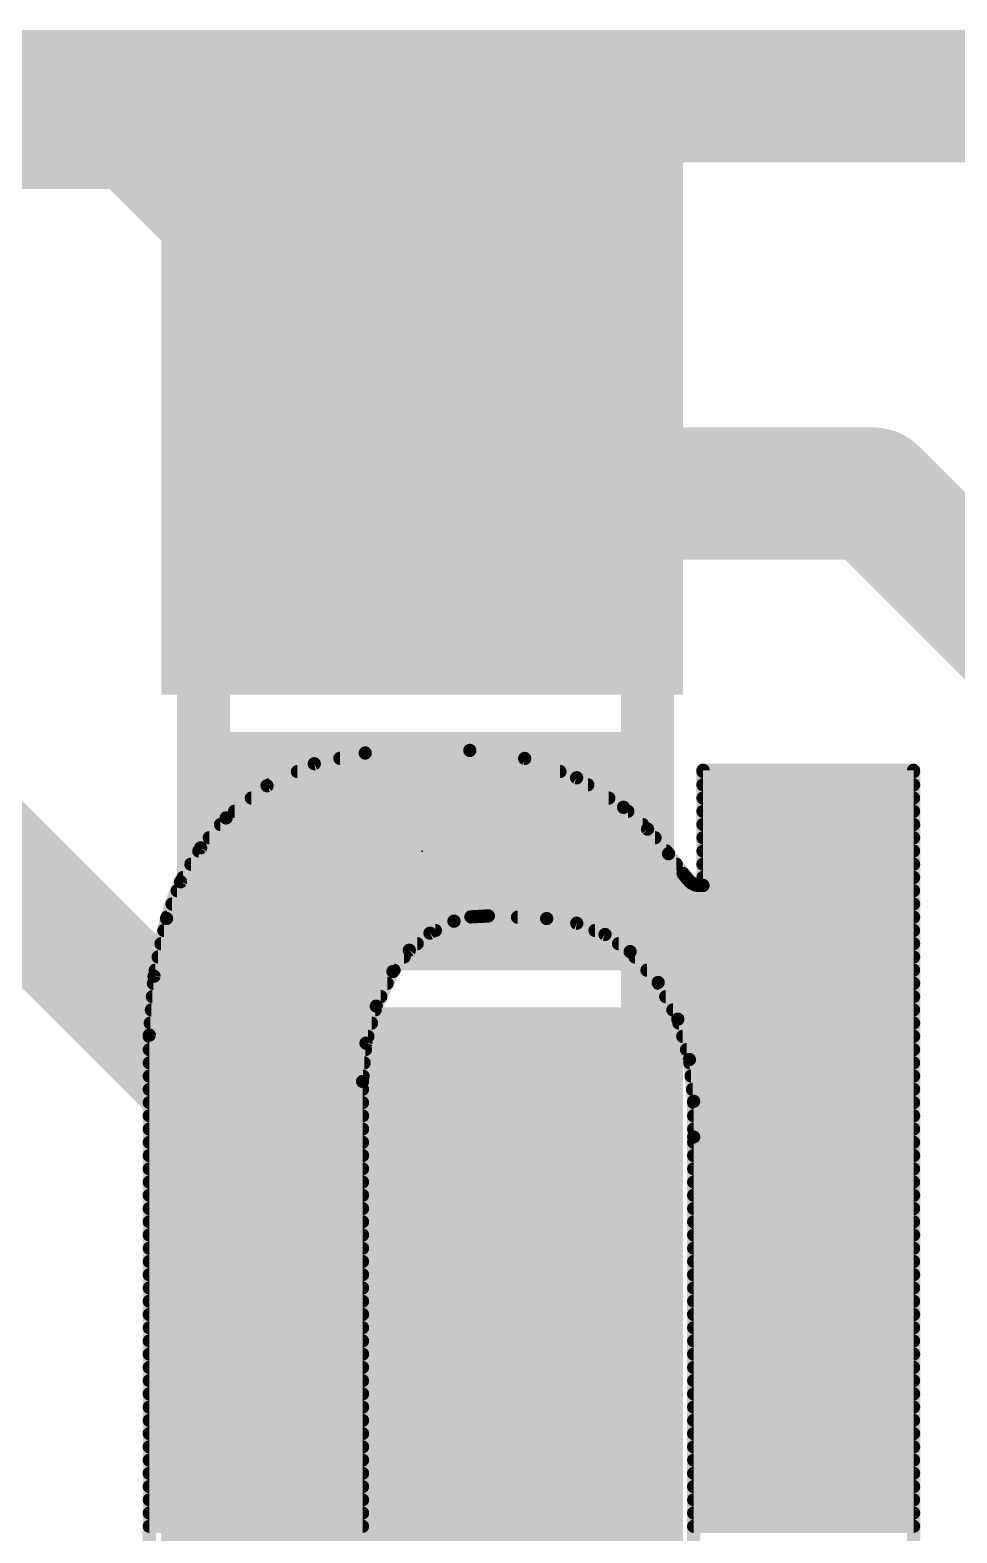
# Model space of a CAD drawing. Extents: x -109 to 32, y -1 to 19.
# Drawn here: x 12.99 to 14.767, y 9.944 to 12.827 of the extents above; entities that cross this region are included whole.
import ezdxf

# ---------------------------------------------------------------- set-up
doc = ezdxf.new("R2010")
doc.units = 0
for name, color, linetype in [('1', 12, 'CONTINUOUS'), ('16', 132, 'CONTINUOUS'), ('21', 53, 'CONTINUOUS'), ('22', 53, 'CONTINUOUS'), ('23', 53, 'CONTINUOUS'), ('51', 53, 'CONTINUOUS')]:
    doc.layers.add(name, color=color, linetype=linetype)

# ---------------------------------------------------------------- blocks, each defined once
blk = doc.blocks.new('RECT')
blk.add_solid([(-0.5, -0.5), (0.5, -0.5), (-0.5, 0.5), (0.5, 0.5)])

msp = doc.modelspace()

# ---------------------------------------------------------------- linework, layer by layer
at = {"layer": '1', "const_width": 0.254}
for points in [[(12.1412, 12.6492), (13.1944, 12.6492)], [(13.1944, 12.6492), (13.7414, 12.1022)], [(13.9056, 11.938), (13.7414, 12.1022)], [(14.605, 11.938), (13.9056, 11.938)], [(15.42, 11.123), (14.605, 11.938)], [(12.5836, 11.56), (13.7414, 10.4022)], [(13.843, 10.16), (13.843, 10.453)], [(13.843, 10.3006), (13.7414, 10.4022)], [(13.7414, 10.4022), (13.7414, 10.3886)], [(13.7414, 10.3886), (13.9065, 10.2235)], [(13.9954, 10.3124), (13.9065, 10.2235)], [(13.843, 9.55), (13.843, 10.3006)], [(13.9065, 10.2235), (13.843, 10.16)]]:
    msp.add_lwpolyline(points, dxfattribs=at)
at = {"layer": '1', "const_width": 0.127}
for points in [[(13.2393, 12.6941, 1), (13.1495, 12.6043)], [(13.1944, 12.5857, 1), (13.1944, 12.7127)], [(13.7863, 12.1471, 1), (13.6965, 12.0573)], [(13.6965, 12.0573, 1), (13.7863, 12.1471)], [(13.9056, 12.0015, 1), (13.9056, 11.8745)], [(14.6499, 11.9829, 1), (14.5601, 11.8931)], [(14.605, 11.8745, 1), (14.605, 12.0015)], [(13.8607, 11.8931, 1), (13.9505, 11.9829)], [(13.9065, 10.453, 1), (13.7795, 10.453)], [(13.7863, 10.4471, 1), (13.6965, 10.3573)], [(13.8049, 10.4022, 1), (13.6779, 10.4022)], [(13.7863, 10.4335, 1), (13.6965, 10.3437)], [(13.6965, 10.3573, 1), (13.7863, 10.4471)], [(13.6779, 10.3886, 1), (13.8049, 10.3886)], [(14.0403, 10.2675, 1), (13.9505, 10.3573)], [(13.9065, 10.3006, 1), (13.7795, 10.3006)], [(13.7981, 10.2557, 1), (13.8879, 10.3455)], [(13.9514, 10.1786, 1), (13.8616, 10.2684)], [(13.8616, 10.2684, 1), (13.9514, 10.1786)], [(13.8616, 10.1786, 1), (13.9514, 10.2684)], [(13.7981, 10.2049, 1), (13.8879, 10.1151)], [(13.7795, 10.16, 1), (13.9065, 10.16)]]:
    msp.add_lwpolyline(points, format="xyb", dxfattribs=at)
at = {"layer": '16', "const_width": 0.254}
msp.add_lwpolyline([(8.89, 12.7), (15.24, 12.7)], dxfattribs=at)
at = {"layer": '22'}
for points, const_width in [([(13.6322, 11.4402, 0.1741), (13.3655, 11.3157)], 0.0254), ([(13.8328, 11.4452, 0.0335), (13.6322, 11.4402)], 0.0254), ([(13.632, 11.4465, 1), (13.6324, 11.4339)], 0.0127), ([(13.6316, 11.4465, 1), (13.6328, 11.4339)], 0.0127), ([(13.6335, 11.434, 1), (13.6309, 11.4464)], 0.0127), ([(13.6328, 11.4339, 1), (13.6316, 11.4465)], 0.0127), ([(13.8337, 11.4515, 1), (13.8319, 11.4389)], 0.0127), ([(14.1275, 11.336, 0.1577), (13.8328, 11.4452)], 0.0254), ([(13.8331, 11.4515, 1), (13.8325, 11.4389)], 0.0127), ([(13.833, 11.4389, 1), (13.8326, 11.4515)], 0.0127), ([(13.8325, 11.4389, 1), (13.8331, 11.4515)], 0.0127), ([(13.5022, 11.4109, 1), (13.5022, 11.3983)], 0.0127), ([(13.5332, 11.4259, 1), (13.5358, 11.4135)], 0.0127), ([(13.5372, 11.4139, 1), (13.5318, 11.4254)], 0.0127), ([(13.5836, 11.4363, 1), (13.5836, 11.4237)], 0.0127), ([(13.9402, 11.4357, 1), (13.9358, 11.4238)], 0.0127), ([(13.936, 11.4237, 1), (13.936, 11.4363)], 0.0127), ([(13.937, 11.4234, 1), (13.9389, 11.436)], 0.0127), ([(14.0057, 11.3983, 1), (14.0057, 11.4109)], 0.0127), ([(14.2863, 11.4071, 1), (14.2736, 11.4071)], 0.0127), ([(14.2863, 11.4071, 1), (14.2736, 11.4071)], 0.0127), ([(14.2799, 11.4134, 1), (14.2799, 11.4008)], 0.0127), ([(14.2799, 11.4134, 1), (14.2799, 11.4008)], 0.0127), ([(14.2799, 11.4109, 1), (14.2799, 11.3983)], 0.0127), ([(14.69, 11.4071, 1), (14.6774, 11.4071)], 0.0127), ([(14.69, 11.4071, 1), (14.6774, 11.4071)], 0.0127), ([(14.6837, 11.4008, 1), (14.6837, 11.4134)], 0.0127), ([(14.6837, 11.4008, 1), (14.6837, 11.4134)], 0.0127), ([(14.6837, 11.3983, 1), (14.6837, 11.4109)], 0.0127), ([(13.4413, 11.3832, 1), (13.4467, 11.3717)], 0.0127), ([(13.4479, 11.3724, 1), (13.4401, 11.3824)], 0.0127), ([(13.4478, 11.3856, 1), (13.4478, 11.3729)], 0.0127), ([(14.041, 11.3981, 1), (14.0342, 11.3874)], 0.0127), ([(14.0354, 11.3868, 1), (14.0398, 11.3987)], 0.0127), ([(14.0591, 11.3729, 1), (14.0591, 11.3856)], 0.0127), ([(14.2799, 11.3856, 1), (14.2799, 11.3729)], 0.0127), ([(14.6837, 11.3729, 1), (14.6837, 11.3856)], 0.0127), ([(13.4139, 11.3601, 1), (13.4139, 11.3475)], 0.0127), ([(14.0993, 11.3475, 1), (14.0993, 11.3601)], 0.0127), ([(14.2799, 11.3601, 1), (14.2799, 11.3475)], 0.0127), ([(14.6837, 11.3475, 1), (14.6837, 11.3601)], 0.0127), ([(13.3816, 11.3347, 1), (13.3816, 11.3221)], 0.0127), ([(14.1318, 11.3407, 1), (14.1232, 11.3313)], 0.0127), ([(14.2138, 11.2471, 0.0664), (14.1275, 11.336)], 0.0254), ([(14.1314, 11.341, 1), (14.1236, 11.331)], 0.0127), ([(14.1236, 11.331, 1), (14.1314, 11.341)], 0.0127), ([(14.1241, 11.3306, 1), (14.1309, 11.3414)], 0.0127), ([(14.1359, 11.3221, 1), (14.1359, 11.3347)], 0.0127), ([(14.2799, 11.3347, 1), (14.2799, 11.3221)], 0.0127), ([(14.6837, 11.3221, 1), (14.6837, 11.3347)], 0.0127), ([(13.3655, 11.3157, 0.1281), (13.2512, 11.1227)], 0.0254), ([(13.3547, 11.3094, 1), (13.3547, 11.2967)], 0.0127), ([(13.3616, 11.3207, 1), (13.3694, 11.3107)], 0.0127), ([(13.361, 11.3202, 1), (13.37, 11.3112)], 0.0127), ([(13.3703, 11.3116, 1), (13.3607, 11.3198)], 0.0127), ([(13.37, 11.3112, 1), (13.361, 11.3202)], 0.0127), ([(14.1641, 11.2967, 1), (14.1641, 11.3094)], 0.0127), ([(14.1784, 11.2985, 1), (14.1688, 11.2903)], 0.0127), ([(14.1693, 11.2897, 1), (14.1779, 11.2991)], 0.0127), ([(14.2799, 11.3094, 1), (14.2799, 11.2967)], 0.0127), ([(14.6837, 11.2967, 1), (14.6837, 11.3094)], 0.0127), ([(13.3331, 11.284, 1), (13.3331, 11.2713)], 0.0127), ([(14.1879, 11.2713, 1), (14.1879, 11.284)], 0.0127), ([(14.2799, 11.284, 1), (14.2799, 11.2713)], 0.0127), ([(14.6837, 11.2713, 1), (14.6837, 11.284)], 0.0127), ([(13.3131, 11.2585, 1), (13.3131, 11.2459)], 0.0127), ([(13.3118, 11.2623, 1), (13.3214, 11.2541)], 0.0127), ([(13.3221, 11.2549, 1), (13.3111, 11.2614)], 0.0127), ([(14.2189, 11.2509, 1), (14.2087, 11.2433)], 0.0127), ([(14.2418, 11.209, 0.0022), (14.2138, 11.2471)], 0.0254), ([(14.2189, 11.2509, 1), (14.2087, 11.2433)], 0.0127), ([(14.2087, 11.2433, 1), (14.2189, 11.2509)], 0.0127), ([(14.209, 11.243, 1), (14.2186, 11.2512)], 0.0127), ([(14.2095, 11.2459, 1), (14.2095, 11.2585)], 0.0127), ([(14.2799, 11.2585, 1), (14.2799, 11.2459)], 0.0127), ([(14.6837, 11.2459, 1), (14.6837, 11.2585)], 0.0127), ([(13.298, 11.2332, 1), (13.298, 11.2205)], 0.0127), ([(14.2287, 11.2205, 1), (14.2287, 11.2332)], 0.0127), ([(14.2467, 11.2131, 1), (14.2369, 11.2049)], 0.0127), ([(14.2418, 11.209, 0.0333), (14.2545, 11.1938)], 0.0254), ([(14.2469, 11.2127, 1), (14.2367, 11.2053)], 0.0127), ([(14.2367, 11.2052, 1), (14.2469, 11.2128)], 0.0127), ([(14.2367, 11.2053, 1), (14.2469, 11.2127)], 0.0127), ([(14.2799, 11.2332, 1), (14.2799, 11.2205)], 0.0127), ([(14.6837, 11.2205, 1), (14.6837, 11.2332)], 0.0127), ([(13.2716, 11.1823, 1), (13.2716, 11.1697)], 0.0127), ([(13.2727, 11.1965, 1), (13.2836, 11.19)], 0.0127), ([(13.2841, 11.191, 1), (13.2722, 11.1955)], 0.0127), ([(13.283, 11.2078, 1), (13.283, 11.1951)], 0.0127), ([(14.2581, 11.199, 1), (14.2509, 11.1886)], 0.0127), ([(14.2545, 11.1938, 0.205), (14.2723, 11.1862)], 0.0254), ([(14.2591, 11.1982, 1), (14.2499, 11.1894)], 0.0127), ([(14.2482, 11.1951, 1), (14.2482, 11.2078)], 0.0127), ([(14.2496, 11.1897, 1), (14.2594, 11.1979)], 0.0127), ([(14.2499, 11.1894, 1), (14.2591, 11.1982)], 0.0127), ([(14.2639, 11.1944, 1), (14.2614, 11.182)], 0.0127), ([(14.259, 11.183, 1), (14.2662, 11.1934)], 0.0127), ([(14.2723, 11.1926, 1), (14.2723, 11.1799)], 0.0127), ([(14.2723, 11.1926, 1), (14.2723, 11.1799)], 0.0127), ([(14.271, 11.18, 1), (14.2736, 11.1924)], 0.0127), ([(14.2723, 11.1799, 1), (14.2723, 11.1925)], 0.0127), ([(14.2799, 11.2078, 1), (14.2799, 11.1951)], 0.0127), ([(14.2736, 11.1862, 1), (14.2863, 11.1862)], 0.0127), ([(14.2736, 11.1862, 1), (14.2863, 11.1862)], 0.0127), ([(14.2799, 11.1799, 1), (14.2799, 11.1926)], 0.0127), ([(14.2799, 11.1799, 1), (14.2799, 11.1926)], 0.0127), ([(14.6837, 11.1951, 1), (14.6837, 11.2078)], 0.0127), ([(14.6837, 11.1697, 1), (14.6837, 11.1823)], 0.0127), ([(13.2619, 11.157, 1), (13.2619, 11.1443)], 0.0127), ([(14.6837, 11.1443, 1), (14.6837, 11.157)], 0.0127), ([(13.2512, 11.1227, 0.0668), (13.2182, 10.8991)], 0.0254), ([(13.2453, 11.125, 1), (13.2571, 11.1204)], 0.0127), ([(13.2451, 11.1245, 1), (13.2573, 11.1209)], 0.0127), ([(13.2574, 11.1214, 1), (13.245, 11.124)], 0.0127), ([(13.2573, 11.1209, 1), (13.2451, 11.1245)], 0.0127), ([(13.2522, 11.1316, 1), (13.2522, 11.1189)], 0.0127), ([(13.8024, 11.1176, 0.1719), (13.6855, 11.0211)], 0.0254), ([(13.8008, 11.1238, 1), (13.804, 11.1114)], 0.0127), ([(13.8684, 11.1277, 0.0992), (13.8024, 11.1176)], 0.0254), ([(13.8002, 11.1236, 1), (13.8046, 11.1116)], 0.0127), ([(13.8052, 11.1119, 1), (13.7996, 11.1233)], 0.0127), ([(13.8046, 11.1116, 1), (13.8002, 11.1236)], 0.0127), ([(13.8346, 11.1323, 1), (13.8352, 11.1196)], 0.0127), ([(13.8321, 11.1189, 1), (13.8321, 11.1316)], 0.0127), ([(13.8365, 11.1198, 1), (13.8333, 11.1321)], 0.0127), ([(13.8687, 11.134, 1), (13.8681, 11.1214)], 0.0127), ([(13.8684, 11.1277, 0.0006), (13.9802, 11.1227)], 0.0254), ([(13.8687, 11.134, 1), (13.8681, 11.1214)], 0.0127), ([(13.8687, 11.1214, 1), (13.8681, 11.134)], 0.0127), ([(13.8681, 11.1214, 1), (13.8687, 11.134)], 0.0127), ([(13.9243, 11.1316, 1), (13.9243, 11.1189)], 0.0127), ([(13.9812, 11.129, 1), (13.9792, 11.1164)], 0.0127), ([(14.1402, 11.0592, 0.1688), (13.9802, 11.1227)], 0.0254), ([(13.9805, 11.129, 1), (13.9799, 11.1164)], 0.0127), ([(13.9799, 11.1164, 1), (13.9805, 11.129)], 0.0127), ([(13.9799, 11.1164, 1), (13.9805, 11.129)], 0.0127), ([(14.6837, 11.1189, 1), (14.6837, 11.1316)], 0.0127), ([(13.2462, 11.1061, 1), (13.2462, 11.0935)], 0.0127), ([(13.7536, 11.1003, 1), (13.7592, 11.089)], 0.0127), ([(13.7604, 11.0897, 1), (13.7524, 11.0995)], 0.0127), ([(13.7667, 11.0935, 1), (13.7667, 11.1061)], 0.0127), ([(14.0402, 11.1196, 1), (14.0355, 11.1078)], 0.0127), ([(14.0369, 11.1074, 1), (14.0388, 11.12)], 0.0127), ([(14.0729, 11.1061, 1), (14.0729, 11.0935)], 0.0127), ([(14.0957, 11.0974, 1), (14.0885, 11.0869)], 0.0127), ([(14.0897, 11.0863, 1), (14.0944, 11.0981)], 0.0127), ([(14.6837, 11.0935, 1), (14.6837, 11.1061)], 0.0127), ([(13.2407, 11.0808, 1), (13.2407, 11.0681)], 0.0127), ([(13.7127, 11.0668, 1), (13.7208, 11.057)], 0.0127), ([(13.7218, 11.058, 1), (13.7117, 11.0658)], 0.0127), ([(13.7319, 11.0681, 1), (13.7319, 11.0808)], 0.0127), ([(14.118, 11.0808, 1), (14.118, 11.0681)], 0.0127), ([(14.1449, 11.0635, 1), (14.1355, 11.0549)], 0.0127), ([(14.2316, 10.9296, 0.1229), (14.1402, 11.0592)], 0.0254), ([(14.1443, 11.064, 1), (14.1361, 11.0544)], 0.0127), ([(14.1361, 11.0544, 1), (14.1443, 11.064)], 0.0127), ([(14.1366, 11.054, 1), (14.1438, 11.0644)], 0.0127), ([(14.6837, 11.0681, 1), (14.6837, 11.0808)], 0.0127), ([(13.2352, 11.0554, 1), (13.2352, 11.0427)], 0.0127), ([(13.7069, 11.0427, 1), (13.7069, 11.0554)], 0.0127), ([(14.1494, 11.0554, 1), (14.1494, 11.0427)], 0.0127), ([(14.6837, 11.0427, 1), (14.6837, 11.0554)], 0.0127), ([(13.221, 11.0133, 1), (13.2334, 11.0107)], 0.0127), ([(13.2336, 11.0115, 1), (13.2209, 11.0125)], 0.0127), ([(13.2297, 11.0299, 1), (13.2297, 11.0173)], 0.0127), ([(13.6855, 11.0211, 0.136), (13.6271, 10.8102)], 0.0254), ([(13.6805, 11.025, 1), (13.6905, 11.0172)], 0.0127), ([(13.6801, 11.0244, 1), (13.6909, 11.0178)], 0.0127), ([(13.6912, 11.0183, 1), (13.6798, 11.0239)], 0.0127), ([(13.6909, 11.0178, 1), (13.6801, 11.0244)], 0.0127), ([(13.6874, 11.0173, 1), (13.6874, 11.0299)], 0.0127), ([(14.1725, 11.0299, 1), (14.1725, 11.0173)], 0.0127), ([(14.1995, 11.003, 1), (14.1883, 10.997)], 0.0127), ([(14.6837, 11.0173, 1), (14.6837, 11.0299)], 0.0127), ([(13.2241, 10.9792, 1), (13.2241, 10.9665)], 0.0127), ([(13.2261, 11.0046, 1), (13.2261, 10.9919)], 0.0127), ([(13.6621, 10.9665, 1), (13.6621, 10.9792)], 0.0127), ([(13.6744, 10.9919, 1), (13.6744, 11.0046)], 0.0127), ([(14.1948, 11.0046, 1), (14.1948, 10.9919)], 0.0127), ([(14.1892, 10.9958, 1), (14.1986, 11.0043)], 0.0127), ([(14.2084, 10.9792, 1), (14.2084, 10.9665)], 0.0127), ([(14.6837, 10.9919, 1), (14.6837, 11.0046)], 0.0127), ([(14.6837, 10.9665, 1), (14.6837, 10.9792)], 0.0127), ([(13.2221, 10.9537, 1), (13.2221, 10.9411)], 0.0127), ([(13.6477, 10.9575, 1), (13.6591, 10.9519)], 0.0127), ([(13.6595, 10.953, 1), (13.6473, 10.9564)], 0.0127), ([(13.6514, 10.9411, 1), (13.6514, 10.9537)], 0.0127), ([(14.2221, 10.9537, 1), (14.2221, 10.9411)], 0.0127), ([(14.6837, 10.9411, 1), (14.6837, 10.9537)], 0.0127), ([(13.22, 10.9284, 1), (13.22, 10.9157)], 0.0127), ([(13.6443, 10.9157, 1), (13.6443, 10.9284)], 0.0127), ([(14.2377, 10.9314, 1), (14.2255, 10.9278)], 0.0127), ([(14.2621, 10.7721, 0.0895), (14.2316, 10.9296)], 0.0254), ([(14.2375, 10.9319, 1), (14.2257, 10.9273)], 0.0127), ([(14.2257, 10.9273, 1), (14.2375, 10.9319)], 0.0127), ([(14.226, 10.9266, 1), (14.2372, 10.9326)], 0.0127), ([(14.2338, 10.9284, 1), (14.2338, 10.9157)], 0.0127), ([(14.6837, 10.9157, 1), (14.6837, 10.9284)], 0.0127), ([(13.2182, 10.903, 1), (13.2182, 10.8903)], 0.0127), ([(13.2119, 10.8996, 1), (13.2245, 10.8986)], 0.0127), ([(13.2119, 10.8992, 1), (13.2245, 10.899)], 0.0127), ([(13.2246, 10.8991, 1), (13.2119, 10.8991)], 0.0127), ([(13.2246, 10.8991, 1), (13.2119, 10.8991)], 0.0127), ([(13.6373, 10.8903, 1), (13.6373, 10.903)], 0.0127), ([(14.2411, 10.903, 1), (14.2411, 10.8903)], 0.0127), ([(14.6837, 10.8903, 1), (14.6837, 10.903)], 0.0127), ([(13.2182, 10.8775, 1), (13.2182, 10.8649)], 0.0127), ([(13.6276, 10.8853, 1), (13.6398, 10.8819)], 0.0127), ([(13.64, 10.8831, 1), (13.6274, 10.8842)], 0.0127), ([(13.6326, 10.8649, 1), (13.6326, 10.8775)], 0.0127), ([(14.2484, 10.8775, 1), (14.2484, 10.8649)], 0.0127), ([(14.6837, 10.8649, 1), (14.6837, 10.8775)], 0.0127), ([(13.2182, 10.8521, 1), (13.2182, 10.8395)], 0.0127), ([(13.6303, 10.8395, 1), (13.6303, 10.8521)], 0.0127), ([(14.2602, 10.8529, 1), (14.2476, 10.8516)], 0.0127), ([(14.2478, 10.8505, 1), (14.26, 10.854)], 0.0127), ([(14.2546, 10.8521, 1), (14.2546, 10.8395)], 0.0127), ([(14.6837, 10.8395, 1), (14.6837, 10.8521)], 0.0127), ([(13.2182, 10.8268, 1), (13.2182, 10.8141)], 0.0127), ([(13.6334, 10.8102, 1), (13.6208, 10.8102)], 0.0127), ([(13.6334, 10.8102, 1), (13.6208, 10.8102)], 0.0127), ([(13.6208, 10.8108, 1), (13.6334, 10.8096)], 0.0127), ([(13.6208, 10.8102, 1), (13.6334, 10.8102)], 0.0127), ([(13.628, 10.8141, 1), (13.628, 10.8268)], 0.0127), ([(14.2572, 10.8268, 1), (14.2572, 10.8141)], 0.0127), ([(14.6837, 10.8141, 1), (14.6837, 10.8268)], 0.0127), ([(13.2182, 10.8013, 1), (13.2182, 10.7887)], 0.0127), ([(13.2182, 10.7759, 1), (13.2182, 10.7633)], 0.0127), ([(13.6271, 10.7887, 1), (13.6271, 10.8013)], 0.0127), ([(13.6271, 10.7633, 1), (13.6271, 10.7759)], 0.0127), ([(14.2598, 10.8013, 1), (14.2598, 10.7887)], 0.0127), ([(14.2621, 10.7036, 0.0064), (14.2621, 10.7721)], 0.0254), ([(14.2684, 10.7722, 1), (14.2558, 10.772)], 0.0127), ([(14.2684, 10.7721, 1), (14.2558, 10.7721)], 0.0127), ([(14.2621, 10.7759, 1), (14.2621, 10.7633)], 0.0127), ([(14.6837, 10.7887, 1), (14.6837, 10.8013)], 0.0127), ([(14.6837, 10.7633, 1), (14.6837, 10.7759)], 0.0127), ([(13.2182, 10.7506, 1), (13.2182, 10.7379)], 0.0127), ([(13.6271, 10.7379, 1), (13.6271, 10.7506)], 0.0127), ([(14.2621, 10.7506, 1), (14.2621, 10.7379)], 0.0127), ([(14.2558, 10.7715, 1), (14.2684, 10.7727)], 0.0127), ([(14.2558, 10.772, 1), (14.2684, 10.7722)], 0.0127), ([(14.6837, 10.7379, 1), (14.6837, 10.7506)], 0.0127), ([(13.2182, 10.7251, 1), (13.2182, 10.7125)], 0.0127), ([(13.6271, 10.7125, 1), (13.6271, 10.7251)], 0.0127), ([(14.2621, 10.7251, 1), (14.2621, 10.7125)], 0.0127), ([(14.6837, 10.7125, 1), (14.6837, 10.7251)], 0.0127), ([(13.2182, 10.6997, 1), (13.2182, 10.6871)], 0.0127), ([(13.6271, 10.6871, 1), (13.6271, 10.6997)], 0.0127), ([(14.2558, 10.7037, 1), (14.2684, 10.7035)], 0.0127), ([(14.2684, 10.7036, 1), (14.2558, 10.7036)], 0.0127), ([(14.2621, 10.6997, 1), (14.2621, 10.6871)], 0.0127), ([(14.6837, 10.6871, 1), (14.6837, 10.6997)], 0.0127), ([(13.2182, 10.6744, 1), (13.2182, 10.6617)], 0.0127), ([(13.6271, 10.6617, 1), (13.6271, 10.6744)], 0.0127), ([(14.2621, 10.6744, 1), (14.2621, 10.6617)], 0.0127), ([(14.6837, 10.6617, 1), (14.6837, 10.6744)], 0.0127), ([(13.2182, 10.6489, 1), (13.2182, 10.6363)], 0.0127), ([(13.6271, 10.6363, 1), (13.6271, 10.6489)], 0.0127), ([(14.2621, 10.6489, 1), (14.2621, 10.6363)], 0.0127), ([(14.6837, 10.6363, 1), (14.6837, 10.6489)], 0.0127), ([(13.2182, 10.6235, 1), (13.2182, 10.6109)], 0.0127), ([(13.6271, 10.6109, 1), (13.6271, 10.6235)], 0.0127), ([(14.2621, 10.6235, 1), (14.2621, 10.6109)], 0.0127), ([(14.6837, 10.6109, 1), (14.6837, 10.6235)], 0.0127), ([(13.2182, 10.5982, 1), (13.2182, 10.5855)], 0.0127), ([(13.6271, 10.5855, 1), (13.6271, 10.5982)], 0.0127), ([(14.2621, 10.5982, 1), (14.2621, 10.5855)], 0.0127), ([(14.6837, 10.5855, 1), (14.6837, 10.5982)], 0.0127), ([(13.2182, 10.5727, 1), (13.2182, 10.5601)], 0.0127), ([(13.2182, 10.5473, 1), (13.2182, 10.5347)], 0.0127), ([(13.6271, 10.5601, 1), (13.6271, 10.5727)], 0.0127), ([(13.6271, 10.5347, 1), (13.6271, 10.5473)], 0.0127), ([(14.2621, 10.5727, 1), (14.2621, 10.5601)], 0.0127), ([(14.2621, 10.5473, 1), (14.2621, 10.5347)], 0.0127), ([(14.6837, 10.5601, 1), (14.6837, 10.5727)], 0.0127), ([(14.6837, 10.5347, 1), (14.6837, 10.5473)], 0.0127), ([(13.2182, 10.522, 1), (13.2182, 10.5093)], 0.0127), ([(13.6271, 10.5093, 1), (13.6271, 10.522)], 0.0127), ([(14.2621, 10.522, 1), (14.2621, 10.5093)], 0.0127), ([(14.6837, 10.5093, 1), (14.6837, 10.522)], 0.0127), ([(13.2182, 10.4965, 1), (13.2182, 10.4839)], 0.0127), ([(13.6271, 10.4839, 1), (13.6271, 10.4965)], 0.0127), ([(14.2621, 10.4965, 1), (14.2621, 10.4839)], 0.0127), ([(14.6837, 10.4839, 1), (14.6837, 10.4965)], 0.0127), ([(13.2182, 10.4711, 1), (13.2182, 10.4585)], 0.0127), ([(13.6271, 10.4585, 1), (13.6271, 10.4711)], 0.0127), ([(14.2621, 10.4711, 1), (14.2621, 10.4585)], 0.0127), ([(14.6837, 10.4585, 1), (14.6837, 10.4711)], 0.0127), ([(13.2182, 10.4458, 1), (13.2182, 10.4331)], 0.0127), ([(13.6271, 10.4331, 1), (13.6271, 10.4458)], 0.0127), ([(14.2621, 10.4458, 1), (14.2621, 10.4331)], 0.0127), ([(14.6837, 10.4331, 1), (14.6837, 10.4458)], 0.0127), ([(13.2182, 10.4203, 1), (13.2182, 10.4077)], 0.0127), ([(13.6271, 10.4077, 1), (13.6271, 10.4203)], 0.0127), ([(14.2621, 10.4203, 1), (14.2621, 10.4077)], 0.0127), ([(14.6837, 10.4077, 1), (14.6837, 10.4203)], 0.0127), ([(13.2182, 10.3949, 1), (13.2182, 10.3823)], 0.0127), ([(13.6271, 10.3823, 1), (13.6271, 10.3949)], 0.0127), ([(14.2621, 10.3949, 1), (14.2621, 10.3823)], 0.0127), ([(14.6837, 10.3823, 1), (14.6837, 10.3949)], 0.0127), ([(13.2182, 10.3696, 1), (13.2182, 10.3569)], 0.0127), ([(13.2182, 10.3441, 1), (13.2182, 10.3315)], 0.0127), ([(13.6271, 10.3569, 1), (13.6271, 10.3696)], 0.0127), ([(13.6271, 10.3315, 1), (13.6271, 10.3441)], 0.0127), ([(14.2621, 10.3696, 1), (14.2621, 10.3569)], 0.0127), ([(14.2621, 10.3441, 1), (14.2621, 10.3315)], 0.0127), ([(14.6837, 10.3569, 1), (14.6837, 10.3696)], 0.0127), ([(14.6837, 10.3315, 1), (14.6837, 10.3441)], 0.0127), ([(13.2182, 10.3187, 1), (13.2182, 10.3061)], 0.0127), ([(13.6271, 10.3061, 1), (13.6271, 10.3187)], 0.0127), ([(14.2621, 10.3187, 1), (14.2621, 10.3061)], 0.0127), ([(14.6837, 10.3061, 1), (14.6837, 10.3187)], 0.0127), ([(13.2182, 10.2934, 1), (13.2182, 10.2807)], 0.0127), ([(13.6271, 10.2807, 1), (13.6271, 10.2934)], 0.0127), ([(14.2621, 10.2934, 1), (14.2621, 10.2807)], 0.0127), ([(14.6837, 10.2807, 1), (14.6837, 10.2934)], 0.0127), ([(13.2182, 10.2679, 1), (13.2182, 10.2553)], 0.0127), ([(13.6271, 10.2553, 1), (13.6271, 10.2679)], 0.0127), ([(14.2621, 10.2679, 1), (14.2621, 10.2553)], 0.0127), ([(14.6837, 10.2553, 1), (14.6837, 10.2679)], 0.0127), ([(13.2182, 10.2425, 1), (13.2182, 10.2299)], 0.0127), ([(13.6271, 10.2299, 1), (13.6271, 10.2425)], 0.0127), ([(14.2621, 10.2425, 1), (14.2621, 10.2299)], 0.0127), ([(14.6837, 10.2299, 1), (14.6837, 10.2425)], 0.0127), ([(13.2182, 10.2172, 1), (13.2182, 10.2045)], 0.0127), ([(13.6271, 10.2045, 1), (13.6271, 10.2172)], 0.0127), ([(14.2621, 10.2172, 1), (14.2621, 10.2045)], 0.0127), ([(14.6837, 10.2045, 1), (14.6837, 10.2172)], 0.0127), ([(13.2182, 10.1918, 1), (13.2182, 10.1791)], 0.0127), ([(13.6271, 10.1791, 1), (13.6271, 10.1918)], 0.0127), ([(14.2621, 10.1918, 1), (14.2621, 10.1791)], 0.0127), ([(14.6837, 10.1791, 1), (14.6837, 10.1918)], 0.0127), ([(13.2182, 10.1663, 1), (13.2182, 10.1537)], 0.0127), ([(13.6271, 10.1537, 1), (13.6271, 10.1663)], 0.0127), ([(14.2621, 10.1663, 1), (14.2621, 10.1537)], 0.0127), ([(14.6837, 10.1537, 1), (14.6837, 10.1663)], 0.0127), ([(13.2182, 10.141, 1), (13.2182, 10.1283)], 0.0127), ([(13.2182, 10.1156, 1), (13.2182, 10.1029)], 0.0127), ([(13.6271, 10.1283, 1), (13.6271, 10.141)], 0.0127), ([(13.6271, 10.1029, 1), (13.6271, 10.1156)], 0.0127), ([(14.2621, 10.141, 1), (14.2621, 10.1283)], 0.0127), ([(14.2621, 10.1156, 1), (14.2621, 10.1029)], 0.0127), ([(14.6837, 10.1283, 1), (14.6837, 10.141)], 0.0127), ([(14.6837, 10.1029, 1), (14.6837, 10.1156)], 0.0127), ([(13.2182, 10.0901, 1), (13.2182, 10.0775)], 0.0127), ([(13.6271, 10.0775, 1), (13.6271, 10.0901)], 0.0127), ([(14.2621, 10.0901, 1), (14.2621, 10.0775)], 0.0127), ([(14.6837, 10.0775, 1), (14.6837, 10.0901)], 0.0127), ([(13.2182, 10.0648, 1), (13.2182, 10.0521)], 0.0127), ([(13.6271, 10.0521, 1), (13.6271, 10.0648)], 0.0127), ([(14.2621, 10.0648, 1), (14.2621, 10.0521)], 0.0127), ([(14.6837, 10.0521, 1), (14.6837, 10.0648)], 0.0127), ([(13.2182, 10.0394, 1), (13.2182, 10.0267)], 0.0127), ([(13.6271, 10.0267, 1), (13.6271, 10.0394)], 0.0127), ([(14.2621, 10.0394, 1), (14.2621, 10.0267)], 0.0127), ([(14.6837, 10.0267, 1), (14.6837, 10.0394)], 0.0127), ([(13.2182, 10.0139, 1), (13.2182, 10.0013)], 0.0127), ([(13.6271, 10.0013, 1), (13.6271, 10.0139)], 0.0127), ([(14.2621, 10.0139, 1), (14.2621, 10.0013)], 0.0127), ([(14.6837, 10.0013, 1), (14.6837, 10.0139)], 0.0127), ([(13.2182, 9.9886, 1), (13.2182, 9.9759)], 0.0127), ([(13.6271, 9.9759, 1), (13.6271, 9.9886)], 0.0127), ([(14.2621, 9.9886, 1), (14.2621, 9.9759)], 0.0127), ([(14.6837, 9.9759, 1), (14.6837, 9.9886)], 0.0127), ([(13.2182, 9.9632, 1), (13.2182, 9.9505)], 0.0127), ([(13.6271, 9.9505, 1), (13.6271, 9.9632)], 0.0127), ([(14.2621, 9.9632, 1), (14.2621, 9.9505)], 0.0127), ([(14.6837, 9.9505, 1), (14.6837, 9.9632)], 0.0127)]:
    msp.add_lwpolyline(points, format="xyb", dxfattribs=dict(at, const_width=const_width))
at = {"layer": '22', "const_width": 0.0254}
for points in [[(13.6322, 11.4402), (13.5345, 11.4197)], [(13.8328, 11.4452), (13.6322, 11.4402)], [(13.938, 11.4297), (13.8328, 11.4452)], [(13.5345, 11.4197), (13.444, 11.3774)], [(13.5022, 11.4046), (14.0057, 11.4046)], [(13.5836, 11.43), (13.936, 11.43)], [(14.0376, 11.3928), (13.938, 11.4297)], [(14.6837, 11.4071), (14.2799, 11.4071)], [(14.2799, 11.4071), (14.2799, 11.1862)], [(14.6837, 11.4071), (14.2799, 11.4071)], [(14.2799, 11.4071), (14.2799, 11.1862)], [(14.2799, 11.4046), (14.6837, 11.4046)], [(14.6837, 9.8349), (14.6837, 11.4071)], [(14.6837, 9.8349), (14.6837, 11.4071)], [(13.444, 11.3774), (13.3655, 11.3157)], [(13.4478, 11.3792), (14.0591, 11.3792)], [(14.1275, 11.336), (14.0376, 11.3928)], [(14.2799, 11.3792), (14.6837, 11.3792)], [(13.4139, 11.3538), (14.0993, 11.3538)], [(14.2799, 11.3538), (14.6837, 11.3538)], [(13.3816, 11.3284), (14.1359, 11.3284)], [(14.1736, 11.2944), (14.1275, 11.336)], [(14.2799, 11.3284), (14.6837, 11.3284)], [(13.3655, 11.3157), (13.3166, 11.2582)], [(13.3547, 11.303), (14.1641, 11.303)], [(14.2138, 11.2471), (14.1736, 11.2944)], [(14.2799, 11.303), (14.6837, 11.303)], [(13.3331, 11.2776), (14.1879, 11.2776)], [(14.2799, 11.2776), (14.6837, 11.2776)], [(13.3166, 11.2582), (13.2781, 11.1932)], [(13.3131, 11.2522), (14.2095, 11.2522)], [(14.2418, 11.209), (14.2138, 11.2471)], [(14.2799, 11.2522), (14.6837, 11.2522)], [(13.298, 11.2268), (14.2287, 11.2268)], [(14.2545, 11.1938), (14.2418, 11.209)], [(14.2799, 11.2268), (14.6837, 11.2268)], [(13.2781, 11.1932), (13.2512, 11.1227)], [(13.2716, 11.176), (14.6837, 11.176)], [(13.283, 11.2014), (14.2482, 11.2014)], [(14.2626, 11.1882), (14.2545, 11.1938)], [(14.2723, 11.1862), (14.2626, 11.1882)], [(14.2799, 11.1862), (14.2723, 11.1862)], [(14.2799, 11.1862), (14.2723, 11.1862)], [(14.2799, 11.2014), (14.6837, 11.2014)], [(13.2619, 11.1506), (14.6837, 11.1506)], [(13.2512, 11.1227), (13.2272, 11.012)], [(13.2522, 11.1252), (13.8321, 11.1252)], [(13.7564, 11.0946), (13.8024, 11.1176)], [(13.8024, 11.1176), (13.8349, 11.1259)], [(13.8349, 11.1259), (13.8684, 11.1277)], [(13.8684, 11.1277), (13.9802, 11.1227)], [(13.9243, 11.1252), (14.6837, 11.1252)], [(13.9802, 11.1227), (14.0378, 11.1137)], [(13.2462, 11.0998), (13.7667, 11.0998)], [(13.7168, 11.0619), (13.7564, 11.0946)], [(14.0378, 11.1137), (14.0921, 11.0922)], [(14.0729, 11.0998), (14.6837, 11.0998)], [(14.0921, 11.0922), (14.1402, 11.0592)], [(13.2407, 11.0744), (13.7319, 11.0744)], [(13.6855, 11.0211), (13.7168, 11.0619)], [(14.118, 11.0744), (14.6837, 11.0744)], [(14.1402, 11.0592), (14.1939, 11)], [(13.2352, 11.049), (13.7069, 11.049)], [(14.1494, 11.049), (14.6837, 11.049)], [(13.2272, 11.012), (13.2182, 10.8991)], [(13.2297, 11.0236), (13.6874, 11.0236)], [(13.6534, 10.9547), (13.6855, 11.0211)], [(14.1725, 11.0236), (14.6837, 11.0236)], [(14.1939, 11), (14.2316, 10.9296)], [(13.2241, 10.9728), (13.6621, 10.9728)], [(13.2261, 10.9982), (13.6744, 10.9982)], [(14.1948, 10.9982), (14.6837, 10.9982)], [(14.2084, 10.9728), (14.6837, 10.9728)], [(13.2221, 10.9474), (13.6514, 10.9474)], [(13.6337, 10.8836), (13.6534, 10.9547)], [(14.2221, 10.9474), (14.6837, 10.9474)], [(13.22, 10.922), (13.6443, 10.922)], [(14.2316, 10.9296), (14.2539, 10.8522)], [(14.2338, 10.922), (14.6837, 10.922)], [(13.2182, 10.8991), (13.2182, 9.845)], [(13.2182, 10.8991), (13.2182, 9.845)], [(13.2182, 10.8966), (13.6373, 10.8966)], [(14.2411, 10.8966), (14.6837, 10.8966)], [(13.2182, 10.8712), (13.6326, 10.8712)], [(13.6271, 10.8102), (13.6337, 10.8836)], [(14.2484, 10.8712), (14.6837, 10.8712)], [(13.2182, 10.8458), (13.6303, 10.8458)], [(14.2539, 10.8522), (14.2621, 10.7721)], [(14.2546, 10.8458), (14.6837, 10.8458)], [(13.2182, 10.8204), (13.628, 10.8204)], [(13.6271, 9.845), (13.6271, 10.8102)], [(13.6271, 9.845), (13.6271, 10.8102)], [(14.2572, 10.8204), (14.6837, 10.8204)], [(13.2182, 10.795), (13.6271, 10.795)], [(13.2182, 10.7696), (13.6271, 10.7696)], [(14.2598, 10.795), (14.6837, 10.795)], [(14.2621, 10.7721), (14.2621, 9.8349)], [(14.2621, 10.7696), (14.6837, 10.7696)], [(13.2182, 10.7442), (13.6271, 10.7442)], [(14.2621, 10.7442), (14.6837, 10.7442)], [(13.2182, 10.7188), (13.6271, 10.7188)], [(14.2621, 10.7188), (14.6837, 10.7188)], [(13.2182, 10.6934), (13.6271, 10.6934)], [(14.2621, 10.7036), (14.2621, 9.8349)], [(14.2621, 10.6934), (14.6837, 10.6934)], [(13.2182, 10.668), (13.6271, 10.668)], [(14.2621, 10.668), (14.6837, 10.668)], [(13.2182, 10.6426), (13.6271, 10.6426)], [(14.2621, 10.6426), (14.6837, 10.6426)], [(13.2182, 10.6172), (13.6271, 10.6172)], [(14.2621, 10.6172), (14.6837, 10.6172)], [(13.2182, 10.5918), (13.6271, 10.5918)], [(14.2621, 10.5918), (14.6837, 10.5918)], [(13.2182, 10.5664), (13.6271, 10.5664)], [(13.2182, 10.541), (13.6271, 10.541)], [(14.2621, 10.5664), (14.6837, 10.5664)], [(14.2621, 10.541), (14.6837, 10.541)], [(13.2182, 10.5156), (13.6271, 10.5156)], [(14.2621, 10.5156), (14.6837, 10.5156)], [(13.2182, 10.4902), (13.6271, 10.4902)], [(14.2621, 10.4902), (14.6837, 10.4902)], [(13.2182, 10.4648), (13.6271, 10.4648)], [(14.2621, 10.4648), (14.6837, 10.4648)], [(13.2182, 10.4394), (13.6271, 10.4394)], [(14.2621, 10.4394), (14.6837, 10.4394)], [(13.2182, 10.414), (13.6271, 10.414)], [(14.2621, 10.414), (14.6837, 10.414)], [(13.2182, 10.3886), (13.6271, 10.3886)], [(14.2621, 10.3886), (14.6837, 10.3886)], [(13.2182, 10.3632), (13.6271, 10.3632)], [(13.2182, 10.3378), (13.6271, 10.3378)], [(14.2621, 10.3632), (14.6837, 10.3632)], [(14.2621, 10.3378), (14.6837, 10.3378)], [(13.2182, 10.3124), (13.6271, 10.3124)], [(14.2621, 10.3124), (14.6837, 10.3124)], [(13.2182, 10.287), (13.6271, 10.287)], [(14.2621, 10.287), (14.6837, 10.287)], [(13.2182, 10.2616), (13.6271, 10.2616)], [(14.2621, 10.2616), (14.6837, 10.2616)], [(13.2182, 10.2362), (13.6271, 10.2362)], [(14.2621, 10.2362), (14.6837, 10.2362)], [(13.2182, 10.2108), (13.6271, 10.2108)], [(14.2621, 10.2108), (14.6837, 10.2108)], [(13.2182, 10.1854), (13.6271, 10.1854)], [(14.2621, 10.1854), (14.6837, 10.1854)], [(13.2182, 10.16), (13.6271, 10.16)], [(14.2621, 10.16), (14.6837, 10.16)], [(13.2182, 10.1346), (13.6271, 10.1346)], [(13.2182, 10.1092), (13.6271, 10.1092)], [(14.2621, 10.1346), (14.6837, 10.1346)], [(14.2621, 10.1092), (14.6837, 10.1092)], [(13.2182, 10.0838), (13.6271, 10.0838)], [(14.2621, 10.0838), (14.6837, 10.0838)], [(13.2182, 10.0584), (13.6271, 10.0584)], [(14.2621, 10.0584), (14.6837, 10.0584)], [(13.2182, 10.033), (13.6271, 10.033)], [(14.2621, 10.033), (14.6837, 10.033)], [(13.2182, 10.0076), (13.6271, 10.0076)], [(14.2621, 10.0076), (14.6837, 10.0076)], [(13.2182, 9.9822), (13.6271, 9.9822)], [(14.2621, 9.9822), (14.6837, 9.9822)], [(13.2182, 9.9568), (13.6271, 9.9568)], [(14.2621, 9.9568), (14.6837, 9.9568)]]:
    msp.add_lwpolyline(points, dxfattribs=at)
at = {"layer": '23'}
msp.add_point((13.7414, 11.2522), dxfattribs=at)
at = {"layer": '51', "const_width": 0.1016}
for points in [[(13.3224, 11.6082), (13.3224, 10.8962)], [(14.1734, 11.6082), (14.1734, 10.8962)]]:
    msp.add_lwpolyline(points, dxfattribs=at)
at = {"layer": '51', "const_width": 0.0508}
for points in [[(13.3478, 11.6082, 1), (13.297, 11.6082)], [(14.1988, 11.6082, 1), (14.148, 11.6082)], [(13.297, 10.8962, 1), (13.3478, 10.8962)], [(14.148, 10.8962, 1), (14.1988, 10.8962)]]:
    msp.add_lwpolyline(points, format="xyb", dxfattribs=at)

# ---------------------------------------------------------------- block references
at = {"layer": '1', "xscale": 1.1, "rotation": 270}
for p in [(13.7414, 12.1022), (13.7414, 10.4022)]:
    msp.add_blockref('RECT', p, dxfattribs=at)
at = {"layer": '21', "xscale": 0.4572, "yscale": 0.762, "rotation": 270}
msp.add_blockref('RECT', (13.7414, 11.2522), dxfattribs=at)
at = {"layer": '51', "xscale": 0.5001, "yscale": 0.95, "rotation": 270}
for p in [(13.7465, 11.8404), (13.7465, 10.672)]:
    msp.add_blockref('RECT', p, dxfattribs=at)

doc.saveas('drawing.dxf')
